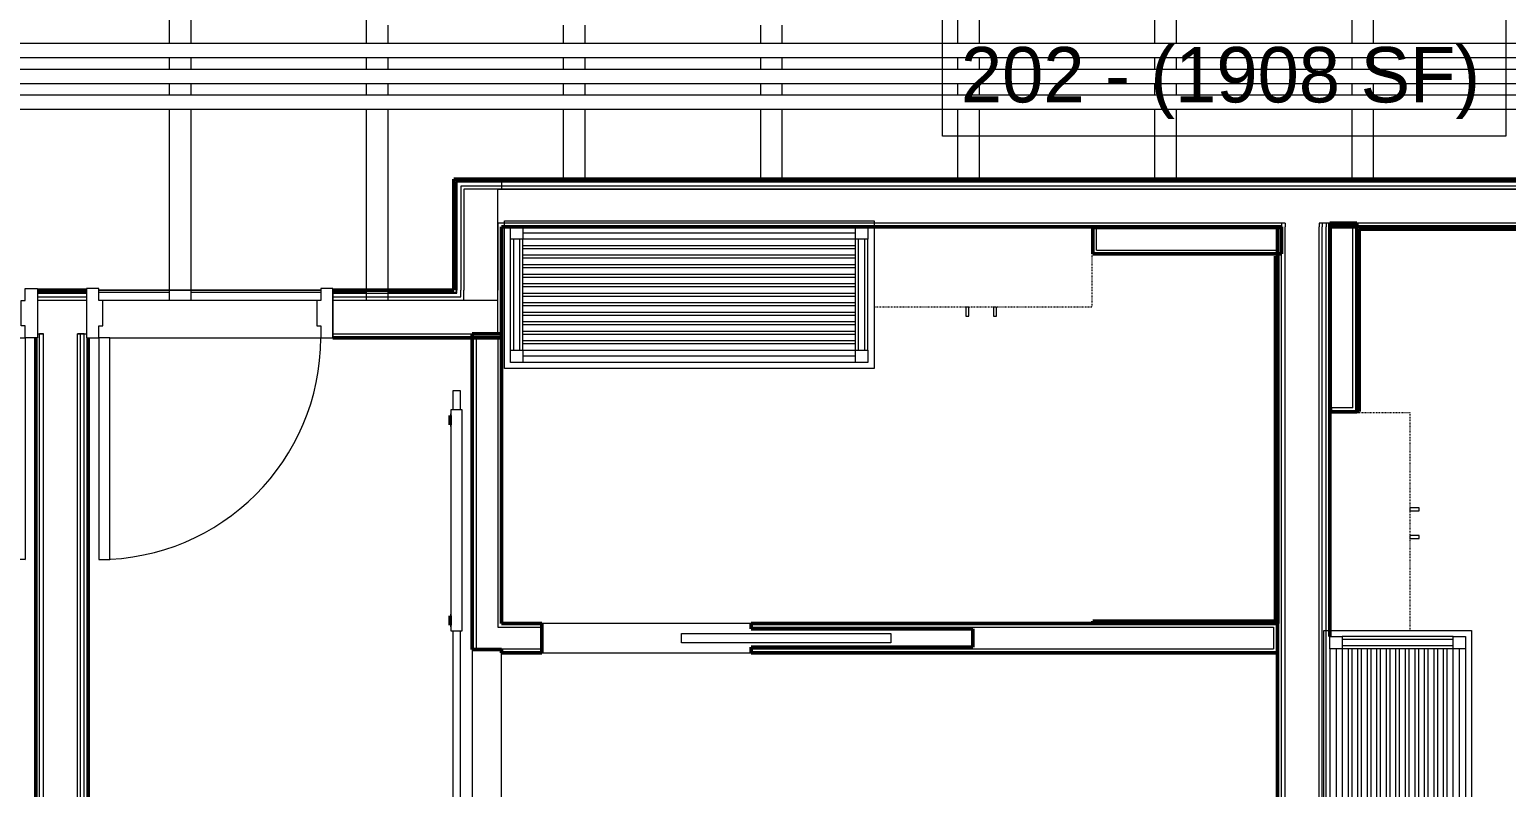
# Model space of a CAD drawing. Header units: inches. Extents: x -4218 to -1830, y 9767 to 12426.
# Drawn here: x -3142.4 to -2902.6, y 10282.4 to 10405.5 of the extents above; entities that cross this region are included whole.
import ezdxf

# ---------------------------------------------------------------- set-up
doc = ezdxf.new("R2010")
doc.units = ezdxf.units.IN
doc.header["$MEASUREMENT"] = 0
doc.linetypes.add('Dash', pattern=[0.25, 0.125, -0.125])
for name, color, linetype, lineweight in [('0-1', 7, 'Continuous', 5), ('0-2', 10, 'Continuous', 9), ('A-AREA-IDEN', 2, 'Continuous', 9), ('A-DOOR-1', 10, 'Continuous', 9), ('A-DOOR-2', 50, 'Continuous', 20), ('A-DOOR-4', 7, 'Continuous', 50), ('A-DOOR-FRAM-3', 50, 'Continuous', 20), ('A-FLOR-3', 192, 'Continuous', 9), ('A-WALL-1', 7, 'Continuous', 50), ('A-WALL-2', 250, 'Continuous', 13), ('A-WALL-3', 10, 'Continuous', 9), ('A-WALL-4', 252, 'Continuous', 9), ('I-WALL-1', 7, 'Continuous', 50), ('I-WALL-2', 10, 'Continuous', 9), ('I-WALL-3', 252, 'Continuous', 9), ('I-WALL-4', 253, 'Continuous', 9), ('P-PIPE-1', 10, 'Continuous', 9), ('Q-CASE-1', 252, 'Continuous', 9), ('Q-CASE-2', 10, 'Continuous', 9), ('Q-CASE-4', 252, 'Dash', 9), ('Q-CASE-7', 10, 'Dash', 9), ('S-BEAM', 12, 'Continuous', 9)]:
    doc.layers.add(name, color=color, linetype=linetype, lineweight=lineweight)
doc.styles.add('Century Gothic', font='ufonts.com_century-gothic.ttf', dxfattribs={"height": 9})

# ---------------------------------------------------------------- blocks, each defined once
blk = doc.blocks.new('POCKET - FLUSH - 2-10 x 6-8-2882530-BACKGROUND - RCP - 2ND FLOOR')
at = {"layer": 'A-DOOR-2'}
for p, q in [((-39.67, -0.75), (-39.67, 0.75)), ((-39.67, 0.75), (-5.67, 0.75)), ((-5.67, 0.75), (-5.67, -0.75)), ((-5.67, -0.75), (-39.67, -0.75))]:
    blk.add_line(p, q, dxfattribs=at)
blk = doc.blocks.new('BARN - FLUSH - 3-0 x 7-0 BARN DOOR-2961666-BACKGROUND - RCP - 2ND FLOOR')
at = {"layer": 'A-DOOR-1'}
for p, q in [((-57, -4.32), (-60, -4.32)), ((-60, -4.32), (-60, -4.95)), ((-57, -5.82), (-57, -4.07)), ((-57, -4.07), (-21, -4.07)), ((-21, -4.07), (-21, -5.82)), ((21, -4.32), (-21, -4.32)), ((21, -4.95), (21, -4.32)), ((-60, -4.95), (-60, -5.57)), ((-60, -5.57), (-57, -5.57)), ((-21, -5.82), (-57, -5.82)), ((-21, -5.57), (21, -5.57)), ((21, -5.57), (21, -4.95))]:
    blk.add_line(p, q, dxfattribs=at)
at = {"layer": 'A-DOOR-4'}
for p, q in [((-56, -6), (-56, -5.82)), ((-54.5, -6), (-56, -6)), ((-54.5, -5.82), (-54.5, -6)), ((-23.5, -6), (-23.5, -5.82)), ((-22, -6), (-23.5, -6)), ((-22, -5.82), (-22, -6))]:
    blk.add_line(p, q, dxfattribs=at)
blk = doc.blocks.new('Bath Vanity - Bath Vanity 60_-3150019-BACKGROUND - RCP - 2ND FLOOR')
at = {"layer": 'Q-CASE-1'}
for p, q in [((-29.26, 0), (-29.26, 0.99)), ((30.74, 0.99), (30.74, 0.37)), ((30.74, 0.37), (30.74, 0)), ((30.74, 0), (-29.26, 0))]:
    blk.add_line(p, q, dxfattribs=at)
at = {"layer": 'Q-CASE-2'}
for p, q in [((-29.26, 0.99), (-29.26, 24)), ((-29.26, 24), (30.74, 24)), ((30.74, 24), (30.74, 0.99)), ((-28.26, 21), (-28.26, 23)), ((-28.26, 23), (-26.26, 23)), ((-26.26, 23), (27.74, 23)), ((-26.26, 23), (-26.26, 21)), ((-26.26, 22), (27.74, 22)), ((27.74, 21), (27.74, 23)), ((27.74, 23), (29.74, 23)), ((29.74, 23), (29.74, 21)), ((-28.26, 21), (-28.26, 3)), ((-26.26, 21), (-28.26, 21)), ((-27.76, 21), (-27.76, 3)), ((-26.76, 21), (-26.76, 3)), ((27.74, 21), (-26.26, 21)), ((-26.26, 21), (-26.26, 3)), ((-26.26, 20), (27.74, 20)), ((27.74, 19.45), (-26.26, 19.45)), ((27.74, 21), (27.74, 3)), ((29.74, 21), (27.74, 21)), ((28.24, 21), (28.24, 3)), ((29.24, 21), (29.24, 3)), ((29.74, 21), (29.74, 3)), ((-26.26, 18.45), (27.74, 18.45)), ((27.74, 17.91), (-26.26, 17.91)), ((-26.26, 16.91), (27.74, 16.91)), ((27.74, 16.36), (-26.26, 16.36)), ((-26.26, 15.36), (27.74, 15.36)), ((27.74, 14.82), (-26.26, 14.82)), ((-26.26, 13.82), (27.74, 13.82)), ((27.74, 13.27), (-26.26, 13.27)), ((-26.26, 12.27), (27.74, 12.27)), ((27.74, 11.73), (-26.26, 11.73)), ((-26.26, 10.73), (27.74, 10.73)), ((27.74, 10.18), (-26.26, 10.18)), ((-26.26, 9.18), (27.74, 9.18)), ((27.74, 8.64), (-26.26, 8.64)), ((-26.26, 7.64), (27.74, 7.64)), ((27.74, 7.09), (-26.26, 7.09)), ((-26.26, 6.09), (27.74, 6.09)), ((27.74, 5.55), (-26.26, 5.55)), ((-28.26, 1), (-28.26, 3)), ((-28.26, 3), (-26.26, 3)), ((-26.26, 4.55), (27.74, 4.55)), ((27.74, 4), (-26.26, 4)), ((-26.26, 3), (27.74, 3)), ((-26.26, 3), (-26.26, 1)), ((27.74, 1), (27.74, 3)), ((27.74, 3), (29.74, 3)), ((29.74, 3), (29.74, 1)), ((-26.26, 1), (-28.26, 1)), ((-26.26, 2), (27.74, 2)), ((-26.26, 1), (27.74, 1)), ((29.74, 1), (27.74, 1))]:
    blk.add_line(p, q, dxfattribs=at)
blk = doc.blocks.new('Bath Vanity - Bath Vanity 60_-V79-BACKGROUND - RCP - 2ND FLOOR')
at = {"layer": 'Q-CASE-1'}
for p, q in [((-29.26, 0), (-29.26, 1)), ((30.74, 1), (30.74, 0)), ((30.74, 0), (-29.26, 0))]:
    blk.add_line(p, q, dxfattribs=at)
at = {"layer": 'Q-CASE-2'}
for p, q in [((-29.26, 1), (-29.26, 24)), ((-29.26, 24), (30.74, 24)), ((30.74, 24), (30.74, 1)), ((-28.26, 21), (-28.26, 23)), ((-28.26, 23), (-26.26, 23)), ((-26.26, 23), (27.74, 23)), ((-26.26, 23), (-26.26, 21)), ((-26.26, 22), (27.74, 22)), ((27.74, 21), (27.74, 23)), ((27.74, 23), (29.74, 23)), ((29.74, 23), (29.74, 21)), ((-28.26, 21), (-28.26, 3)), ((-26.26, 21), (-28.26, 21)), ((-27.76, 21), (-27.76, 3)), ((-26.76, 21), (-26.76, 3)), ((27.74, 21), (-26.26, 21)), ((-26.26, 21), (-26.26, 3)), ((-26.26, 20), (27.74, 20)), ((27.74, 19.45), (-26.26, 19.45)), ((27.74, 21), (27.74, 3)), ((29.74, 21), (27.74, 21)), ((28.24, 21), (28.24, 3)), ((29.24, 21), (29.24, 3)), ((29.74, 21), (29.74, 3)), ((-26.26, 18.45), (27.74, 18.45)), ((27.74, 17.91), (-26.26, 17.91)), ((-26.26, 16.91), (27.74, 16.91)), ((27.74, 16.36), (-26.26, 16.36)), ((-26.26, 15.36), (27.74, 15.36)), ((27.74, 14.82), (-26.26, 14.82)), ((-26.26, 13.82), (27.74, 13.82)), ((27.74, 13.27), (-26.26, 13.27)), ((-26.26, 12.27), (27.74, 12.27)), ((27.74, 11.73), (-26.26, 11.73)), ((-26.26, 10.73), (27.74, 10.73)), ((27.74, 10.18), (-26.26, 10.18)), ((-26.26, 9.18), (27.74, 9.18)), ((27.74, 8.64), (-26.26, 8.64)), ((-26.26, 7.64), (27.74, 7.64)), ((27.74, 7.09), (-26.26, 7.09)), ((-26.26, 6.09), (27.74, 6.09)), ((27.74, 5.55), (-26.26, 5.55)), ((-28.26, 1), (-28.26, 3)), ((-28.26, 3), (-26.26, 3)), ((-26.26, 4.55), (27.74, 4.55)), ((27.74, 4), (-26.26, 4)), ((-26.26, 3), (27.74, 3)), ((-26.26, 3), (-26.26, 1)), ((27.74, 1), (27.74, 3)), ((27.74, 3), (29.74, 3)), ((29.74, 3), (29.74, 1)), ((-26.26, 1), (-28.26, 1)), ((-26.26, 2), (27.74, 2)), ((-26.26, 1), (27.74, 1)), ((29.74, 1), (27.74, 1))]:
    blk.add_line(p, q, dxfattribs=at)
blk = doc.blocks.new('300 Series Wall Hung Cabinet_326 - 36_-V93-BACKGROUND - RCP - 2ND FLOOR')
at = {"layer": 'Q-CASE-2'}
for p, q in [((-2.01, 14.69), (-2.5, 14.69)), ((-2.5, 14.69), (-2.5, 13.19)), ((-2.01, 13.19), (-2.01, 14.69)), ((2.49, 14.69), (2, 14.69)), ((2, 14.69), (2, 13.19)), ((2.49, 13.19), (2.49, 14.69)), ((-2.5, 13.19), (-2.01, 13.19)), ((2, 13.19), (2.49, 13.19))]:
    blk.add_line(p, q, dxfattribs=at)
at = {"layer": 'Q-CASE-7'}
for p, q in [((-18, 0.19), (-18, 13.19)), ((-18, 13.19), (17.37, 13.19)), ((17.37, 0.19), (-18, 0.19))]:
    blk.add_line(p, q, dxfattribs=at)
blk = doc.blocks.new('300 Series Wall Hung Cabinet_326 - 36_-V89-BACKGROUND - RCP - 2ND FLOOR')
at = {"layer": 'Q-CASE-2'}
for p, q in [((-2.01, 14.69), (-2.5, 14.69)), ((-2.5, 14.69), (-2.5, 13.19)), ((-2.01, 13.19), (-2.01, 14.69)), ((2.49, 14.69), (2, 14.69)), ((2, 14.69), (2, 13.19)), ((2.49, 13.19), (2.49, 14.69)), ((-2.5, 13.19), (-2.01, 13.19)), ((2, 13.19), (2.49, 13.19))]:
    blk.add_line(p, q, dxfattribs=at)
at = {"layer": 'Q-CASE-4'}
blk.add_line((17.37, 0.19), (-18, 0.19), dxfattribs=at)
at = {"layer": 'Q-CASE-7'}
for p, q in [((-18, 0.19), (-18, 13.19)), ((-18, 13.19), (17.37, 13.19))]:
    blk.add_line(p, q, dxfattribs=at)
blk = doc.blocks.new('CTR - 1st Phase - Unit Layouts_rvt-1-BACKGROUND - RCP - 2ND FLOOR')
at = {"layer": 'A-WALL-1'}
for p, q in [((-2969.77, 10373.16), (-2969.77, 10373.41)), ((-2969.77, 10373.41), (-2939.15, 10373.41)), ((-2969.77, 10369.66), (-2969.77, 10373.16)), ((-2939.15, 10373.41), (-2939.15, 10373.16)), ((-2939.15, 10373.16), (-2939.15, 10369.66)), ((-2931.27, 10343.41), (-2931.27, 10374.04)), ((-2931.27, 10374.04), (-2931.02, 10374.04)), ((-2931.02, 10374.04), (-2927.52, 10374.04)), ((-2927.52, 10374.04), (-2926.9, 10374.04)), ((-2926.9, 10374.04), (-2926.9, 10343.41)), ((-2926.9, 10373.45), (-2866.9, 10373.45)), ((-2926.9, 10373.07), (-2926.9, 10373.45)), ((-2926.9, 10343.45), (-2926.9, 10373.07)), ((-2867.27, 10373.07), (-2926.52, 10373.07)), ((-2926.52, 10373.07), (-2926.52, 10343.45)), ((-2969.77, 10369.03), (-2969.77, 10369.66)), ((-2939.15, 10369.03), (-2969.77, 10369.03)), ((-2940.11, 10369.03), (-2939.74, 10369.03)), ((-2940.11, 10309.41), (-2940.11, 10368.66)), ((-2939.74, 10369.03), (-2939.74, 10309.03)), ((-2939.15, 10369.66), (-2939.15, 10369.03)), ((-3070.5, 10304.78), (-3070.5, 10356.05)), ((-3070.5, 10356.05), (-3069.87, 10356.05)), ((-3069.87, 10356.05), (-3066.37, 10356.05)), ((-3066.37, 10356.05), (-3065.75, 10356.05)), ((-3065.75, 10356.05), (-3065.75, 10309.03)), ((-2931.02, 10343.41), (-2931.27, 10343.41)), ((-2927.52, 10343.41), (-2931.02, 10343.41)), ((-2926.9, 10343.41), (-2927.52, 10343.41)), ((-2926.52, 10343.45), (-2926.9, 10343.45)), ((-3065.75, 10309.03), (-3059.23, 10309.03)), ((-3059.23, 10309.03), (-3059.23, 10304.28)), ((-3025.23, 10308.16), (-3025.23, 10309.03)), ((-3025.23, 10309.03), (-2939.77, 10309.03)), ((-2969.74, 10309.41), (-2940.11, 10309.41)), ((-2969.74, 10309.03), (-2969.74, 10309.41)), ((-2940.11, 10309.03), (-2969.74, 10309.03)), ((-2939.74, 10309.03), (-2940.11, 10309.03)), ((-2939.77, 10309.03), (-2939.77, 10308.41)), ((-2939.77, 10308.41), (-2939.77, 10304.91)), ((-2989.23, 10308.16), (-3025.23, 10308.16)), ((-2989.23, 10305.16), (-2989.23, 10308.16)), ((-3065.75, 10304.78), (-3070.5, 10304.78)), ((-3065.75, 10304.28), (-3065.75, 10304.78)), ((-3059.23, 10304.28), (-3065.75, 10304.28)), ((-3025.23, 10304.28), (-3025.23, 10305.16)), ((-3025.23, 10305.16), (-2989.23, 10305.16)), ((-2939.77, 10304.28), (-3025.23, 10304.28)), ((-2939.77, 10304.91), (-2939.77, 10304.28))]:
    blk.add_line(p, q, dxfattribs=at)
at = {"layer": 'A-WALL-2'}
for p, q in [((-2969.15, 10373.16), (-2969.77, 10373.16)), ((-2969.77, 10373.16), (-2969.15, 10373.16)), ((-2969.15, 10369.66), (-2969.15, 10373.16)), ((-2969.15, 10373.16), (-2939.77, 10373.16)), ((-2939.77, 10373.16), (-2939.77, 10369.66)), ((-2939.15, 10373.16), (-2939.77, 10373.16)), ((-2939.77, 10373.16), (-2939.15, 10373.16)), ((-2931.02, 10374.04), (-2931.02, 10373.41)), ((-2931.02, 10373.41), (-2931.02, 10374.04)), ((-2931.02, 10373.41), (-2927.52, 10373.41)), ((-2931.02, 10344.04), (-2931.02, 10373.41)), ((-2927.52, 10344.04), (-2927.52, 10373.41)), ((-2969.15, 10369.66), (-2939.77, 10369.66)), ((-3069.87, 10355.43), (-3069.87, 10304.78)), ((-3069.87, 10355.43), (-3066.37, 10355.43)), ((-3066.37, 10355.43), (-3066.37, 10308.41)), ((-2931.02, 10344.04), (-2931.02, 10343.41)), ((-2927.52, 10344.04), (-2931.02, 10344.04)), ((-2931.02, 10343.41), (-2931.02, 10344.04)), ((-3066.37, 10308.41), (-3065.75, 10308.41)), ((-3065.75, 10308.41), (-3059.23, 10308.41)), ((-3025.23, 10308.41), (-2940.4, 10308.41)), ((-2940.4, 10308.41), (-2940.4, 10304.91)), ((-3066.37, 10304.91), (-3066.37, 10304.78)), ((-3066.37, 10304.91), (-3065.75, 10304.91)), ((-3065.75, 10304.91), (-3059.23, 10304.91)), ((-3025.23, 10304.91), (-2940.4, 10304.91))]:
    blk.add_line(p, q, dxfattribs=at)
at = {"layer": 'A-WALL-3'}
for p, q in [((-3025.23, 10309.03), (-3059.23, 10309.03)), ((-3070.5, 10304.78), (-3070.5, 10268.78)), ((-3065.75, 10268.78), (-3065.75, 10304.28)), ((-3059.23, 10304.28), (-3025.23, 10304.28))]:
    blk.add_line(p, q, dxfattribs=at)
at = {"layer": 'A-WALL-4'}
for p, q in [((-3059.23, 10304.28), (-3059.23, 10309.03)), ((-3025.23, 10309.03), (-3025.23, 10308.16)), ((-3025.23, 10308.16), (-2989.23, 10308.16)), ((-2989.23, 10308.16), (-2989.23, 10305.16)), ((-3070.5, 10304.78), (-3065.75, 10304.78)), ((-3065.75, 10304.28), (-3065.75, 10304.78)), ((-2989.23, 10305.16), (-3025.23, 10305.16)), ((-3025.23, 10305.16), (-3025.23, 10304.28))]:
    blk.add_line(p, q, dxfattribs=at)
at = {"layer": '0-2'}
for name, p, rotation in [('Bath Vanity - Bath Vanity 60_-3150019-BACKGROUND - RCP - 2ND FLOOR', (-3034.54, 10374.41), 180), ('300 Series Wall Hung Cabinet_326 - 36_-V93-BACKGROUND - RCP - 2ND FLOOR', (-2987.9, 10373.59), 180), ('BARN - FLUSH - 3-0 x 7-0 BARN DOOR-2961666-BACKGROUND - RCP - 2ND FLOOR', (-3068.12, 10286.78), 269.9999999999471), ('300 Series Wall Hung Cabinet_326 - 36_-V89-BACKGROUND - RCP - 2ND FLOOR', (-2931.46, 10325.29), 269.9999999999618), ('POCKET - FLUSH - 2-10 x 6-8-2882530-BACKGROUND - RCP - 2ND FLOOR', (-3042.23, 10306.66), 180), ('Bath Vanity - Bath Vanity 60_-V79-BACKGROUND - RCP - 2ND FLOOR', (-2932.27, 10278.65), 270.0000000001045)]:
    blk.add_blockref(name, p, dxfattribs=dict(at, rotation=rotation))
blk = doc.blocks.new('HOLLOW METAL - UNIT DOOR-2191978-BACKGROUND - RCP - 2ND FLOOR')
at = {"layer": 'A-DOOR-1'}
blk.add_arc((18, 4.125), 36, 90, 180, dxfattribs=at)
at = {"layer": 'A-DOOR-2'}
for p, q in [((18, 40.125), (16.25, 40.125)), ((16.25, 40.125), (16.25, 4.125)), ((18, 4.125), (18, 40.125)), ((16.25, 4.125), (18, 4.125))]:
    blk.add_line(p, q, dxfattribs=at)
at = {"layer": 'A-DOOR-FRAM-3'}
for p, q in [((-18, 4.125), (-20, 4.125)), ((-20, 4.125), (-20, -3.875)), ((-18, 2.1875), (-18, 4.125)), ((18, 4.125), (18, 2.1875)), ((20, 4.125), (18, 4.125)), ((20, -3.875), (20, 4.125)), ((-17.375, 2.1875), (-18, 2.1875)), ((-17.375, -1.9375), (-17.375, 2.1875)), ((18, 2.1875), (17.375, 2.1875)), ((17.375, 2.1875), (17.375, -1.9375)), ((-18, -3.875), (-18, -1.9375)), ((-18, -1.9375), (-17.375, -1.9375)), ((17.375, -1.9375), (18, -1.9375)), ((18, -1.9375), (18, -3.875)), ((-20, -3.875), (-18, -3.875)), ((18, -3.875), (20, -3.875))]:
    blk.add_line(p, q, dxfattribs=at)
blk = doc.blocks.new('HOLLOW METAL - UNIT DOOR-2191977-BACKGROUND - RCP - 2ND FLOOR')
at = {"layer": 'A-DOOR-1'}
blk.add_arc((18, -4.125), 36, 180, 270, dxfattribs=at)
at = {"layer": 'A-DOOR-2'}
for p, q in [((16.25, -4.125), (18, -4.125)), ((16.25, -40.125), (16.25, -4.125)), ((18, -4.125), (18, -40.125)), ((18, -40.125), (16.25, -40.125))]:
    blk.add_line(p, q, dxfattribs=at)
at = {"layer": 'A-DOOR-FRAM-3'}
for p, q in [((-20, 3.875), (-18, 3.875)), ((-20, -4.125), (-20, 3.875)), ((-18, 3.875), (-18, 1.9375)), ((18, 3.875), (20, 3.875)), ((18, 1.9375), (18, 3.875)), ((20, 3.875), (20, -4.125)), ((-18, 1.9375), (-17.375, 1.9375)), ((-17.375, 1.9375), (-17.375, -2.1875)), ((17.375, 1.9375), (18, 1.9375)), ((17.375, -2.1875), (17.375, 1.9375)), ((-18, -2.1875), (-18, -4.125)), ((-17.375, -2.1875), (-18, -2.1875)), ((18, -2.1875), (17.375, -2.1875)), ((18, -4.125), (18, -2.1875)), ((-18, -4.125), (-20, -4.125)), ((20, -4.125), (18, -4.125))]:
    blk.add_line(p, q, dxfattribs=at)
blk = doc.blocks.new('CTR - 1st Phase - Common Walls_rvt-1-BACKGROUND - RCP - 2ND FLOOR')
at = {"layer": 'A-WALL-2'}
for p, q in [((-3072.37, 10380.66), (-3073, 10380.66)), ((-3073, 10380.66), (-3073, 10363.16)), ((-3065.75, 10380.66), (-3072.37, 10380.66)), ((-2805.27, 10380.66), (-3065.75, 10380.66)), ((-3071.87, 10380.04), (-3072.37, 10380.04)), ((-3072.37, 10380.04), (-3072.37, 10363.16)), ((-3065.75, 10380.04), (-3071.87, 10380.04)), ((-3066.37, 10379.54), (-3071.87, 10379.54)), ((-3071.87, 10379.54), (-3071.87, 10363.16)), ((-3065.75, 10379.54), (-3066.37, 10379.54)), ((-2805.27, 10380.04), (-3065.75, 10380.04)), ((-2805.27, 10379.54), (-3065.75, 10379.54)), ((-3065.75, 10374.04), (-3066.37, 10374.04)), ((-3066.37, 10374.04), (-3066.37, 10363.16)), ((-2939.15, 10374.04), (-3065.75, 10374.04)), ((-2939.15, 10374.04), (-2939.15, 10373.41)), ((-2938.52, 10374.04), (-2939.15, 10374.04)), ((-2938.52, 10374.04), (-2939.15, 10374.04)), ((-2939.15, 9988.44), (-2939.15, 10373.41)), ((-2938.52, 10374.04), (-2938.52, 10373.41)), ((-2938.52, 9988.44), (-2938.52, 10373.41)), ((-2933.02, 10374.04), (-2933.02, 10373.41)), ((-2932.52, 10374.04), (-2933.02, 10374.04)), ((-2932.52, 10374.04), (-2933.02, 10374.04)), ((-2933.02, 9988.44), (-2933.02, 10373.41)), ((-2932.52, 10374.04), (-2932.52, 10373.41)), ((-2931.9, 10374.04), (-2932.52, 10374.04)), ((-2931.9, 10374.04), (-2932.52, 10374.04)), ((-2932.52, 9988.44), (-2932.52, 10373.41)), ((-2931.9, 10374.04), (-2931.9, 10373.41)), ((-2805.27, 10374.04), (-2931.9, 10374.04)), ((-2931.9, 9988.44), (-2931.9, 10373.41)), ((-3141.12, 10362.66), (-3133.12, 10362.66)), ((-3141.12, 10362.04), (-3133.12, 10362.04)), ((-3141.12, 10361.54), (-3133.12, 10361.54)), ((-3093.12, 10362.66), (-3073, 10362.66)), ((-3093.12, 10362.04), (-3072.37, 10362.04)), ((-3093.12, 10361.54), (-3071.87, 10361.54)), ((-3073, 10362.66), (-3073, 10363.16)), ((-3072.37, 10362.66), (-3072.37, 10363.16)), ((-3072.37, 10362.04), (-3072.37, 10362.66)), ((-3071.87, 10362.04), (-3071.87, 10363.16)), ((-3071.87, 10361.54), (-3071.87, 10362.04)), ((-3066.37, 10361.54), (-3066.37, 10363.16)), ((-3066.37, 10356.04), (-3066.37, 10361.54)), ((-3141.12, 10356.04), (-3140.75, 10356.04)), ((-3140.75, 10355.41), (-3140.75, 10356.04)), ((-3140.12, 10356.04), (-3140.75, 10356.04)), ((-3140.75, 10356.04), (-3140.12, 10356.04)), ((-3140.75, 9988.44), (-3140.75, 10355.41)), ((-3140.12, 10355.41), (-3140.12, 10356.04)), ((-3140.12, 9988.44), (-3140.12, 10355.41)), ((-3134.62, 10355.41), (-3134.62, 10356.04)), ((-3134.12, 10356.04), (-3134.62, 10356.04)), ((-3134.62, 10356.04), (-3134.12, 10356.04)), ((-3134.62, 9988.44), (-3134.62, 10355.41)), ((-3134.12, 10355.41), (-3134.12, 10356.04)), ((-3133.5, 10356.04), (-3134.12, 10356.04)), ((-3134.12, 10356.04), (-3133.5, 10356.04)), ((-3134.12, 9988.44), (-3134.12, 10355.41)), ((-3133.5, 10355.41), (-3133.5, 10356.04)), ((-3133.5, 10356.04), (-3133.12, 10356.04)), ((-3133.5, 9988.44), (-3133.5, 10355.41)), ((-3093.12, 10356.04), (-3066.37, 10356.04))]:
    blk.add_line(p, q, dxfattribs=at)
at = {"layer": 'I-WALL-1'}
for p, q in [((-3073.5, 10363.16), (-3073.5, 10381.16)), ((-3073.5, 10381.16), (-3073, 10381.16)), ((-3073, 10381.16), (-3065.75, 10381.16)), ((-3065.75, 10381.16), (-2805.27, 10381.16)), ((-2939.77, 10373.41), (-3065.75, 10373.41)), ((-3065.75, 10373.41), (-3065.75, 10363.16)), ((-2939.77, 9988.44), (-2939.77, 10373.41)), ((-2931.27, 10373.41), (-2931.27, 10306.91)), ((-2805.27, 10373.41), (-2931.27, 10373.41)), ((-3141.12, 10363.16), (-3133.12, 10363.16)), ((-3093.12, 10363.16), (-3073.5, 10363.16)), ((-3065.75, 10363.16), (-3065.75, 10356.04)), ((-3141.37, 9988.44), (-3141.37, 10355.41)), ((-3132.87, 10355.41), (-3132.87, 9988.44)), ((-3065.75, 10355.41), (-3093.12, 10355.41)), ((-3065.75, 10356.04), (-3065.75, 10355.41))]:
    blk.add_line(p, q, dxfattribs=at)
at = {"layer": 'I-WALL-2'}
for p, q in [((-3095.12, 10363.16), (-3131.12, 10363.16)), ((-3129.37, 10355.41), (-3095.12, 10355.41))]:
    blk.add_line(p, q, dxfattribs=at)
at = {"layer": 'I-WALL-3'}
for p, q in [((-3073.5, 10363.16), (-3073.5, 10381.16)), ((-3065.75, 10381.16), (-3073.5, 10381.16)), ((-3065.75, 10381.16), (-2805.27, 10381.16)), ((-3141.12, 10363.16), (-3133.12, 10363.16)), ((-3131.12, 10363.16), (-3095.12, 10363.16)), ((-3093.12, 10363.16), (-3073.5, 10363.16))]:
    blk.add_line(p, q, dxfattribs=at)
at = {"layer": 'I-WALL-4'}
for p, q in [((-3065.75, 10381.16), (-3065.75, 10379.54)), ((-3065.75, 10381.16), (-3065.75, 10379.54)), ((-3093.12, 10363.16), (-3093.12, 10355.41)), ((-3141.37, 10355.41), (-3141.12, 10355.41)), ((-3133.12, 10355.41), (-3132.87, 10355.41))]:
    blk.add_line(p, q, dxfattribs=at)
at = {"layer": 'P-PIPE-1'}
for p, q in [((-3435.32, 10403.25), (-2798.23, 10403.25)), ((-2798.23, 10400.87), (-3435.32, 10400.87)), ((-3435.32, 10399.01), (-2798.23, 10399.01)), ((-2798.23, 10396.63), (-3435.32, 10396.63)), ((-3435.32, 10394.88), (-2798.23, 10394.88)), ((-2798.23, 10392.5), (-3435.32, 10392.5))]:
    blk.add_line(p, q, dxfattribs=at)
at = {"layer": '0-2'}
blk.add_blockref('HOLLOW METAL - UNIT DOOR-2191977-BACKGROUND - RCP - 2ND FLOOR', (-3161.12, 10359.54), dxfattribs=at)
at = {"layer": '0-2', "rotation": 180}
blk.add_blockref('HOLLOW METAL - UNIT DOOR-2191978-BACKGROUND - RCP - 2ND FLOOR', (-3113.12, 10359.54), dxfattribs=at)
blk = doc.blocks.new('Dimension Lumber - LVL - 3_5X5_5-V214-BACKGROUND - RCP - 2ND FLOOR')
at = {"layer": 'S-BEAM'}
for p, q in [((-43.78, 1.75), (-42.15, 1.75)), ((-42.15, 1.75), (-12.81, 1.75)), ((-10.44, 1.75), (-8.68, 1.75)), ((-6.31, 1.75), (-4.44, 1.75)), ((-2.07, 1.75), (45.1, 1.75)), ((45.1, 1.75), (45.37, 1.75)), ((45.37, -1.75), (45.37, 1.75)), ((-43.78, -1.75), (-42.15, -1.75)), ((-42.15, -1.75), (-12.81, -1.75)), ((-10.44, -1.75), (-8.68, -1.75)), ((-6.31, -1.75), (-4.44, -1.75)), ((-2.07, -1.75), (45.1, -1.75)), ((45.1, -1.75), (45.37, -1.75))]:
    blk.add_line(p, q, dxfattribs=at)
blk = doc.blocks.new('Dimension Lumber - LVL - 3_5X5_5-2690764-BACKGROUND - RCP - 2ND FLOOR')
at = {"layer": 'S-BEAM'}
for p, q in [((-54.25, 1.75), (-52.63, 1.75)), ((-52.63, 1.75), (-23.29, 1.75)), ((-20.91, 1.75), (-19.16, 1.75)), ((-16.78, 1.75), (-14.92, 1.75)), ((-12.54, 1.75), (34.63, 1.75)), ((34.63, 1.75), (36.25, 1.75)), ((-54.25, -1.75), (-52.63, -1.75)), ((-52.63, -1.75), (-23.29, -1.75)), ((-20.91, -1.75), (-19.16, -1.75)), ((-16.78, -1.75), (-14.92, -1.75)), ((-12.54, -1.75), (-9.6, -1.75)), ((54.01, -1.75), (54.25, -1.75))]:
    blk.add_line(p, q, dxfattribs=at)
blk = doc.blocks.new('Dimension Lumber - LVL - 3_5X5_5-2690763-BACKGROUND - RCP - 2ND FLOOR')
at = {"layer": 'S-BEAM'}
for p, q in [((-45.37, 1.75), (-45.37, -1.75)), ((-45.37, 1.75), (-45.1, 1.75)), ((-45.1, 1.75), (-33.76, 1.75)), ((-31.39, 1.75), (-29.63, 1.75)), ((-27.26, 1.75), (-25.39, 1.75)), ((-23.02, 1.75), (-20.07, 1.75)), ((43.53, 1.75), (43.78, 1.75)), ((-45.37, -1.75), (-45.1, -1.75)), ((-45.1, -1.75), (-33.76, -1.75)), ((-31.39, -1.75), (-29.63, -1.75)), ((-27.26, -1.75), (-25.39, -1.75)), ((-23.02, -1.75), (-20.07, -1.75)), ((43.53, -1.75), (43.78, -1.75))]:
    blk.add_line(p, q, dxfattribs=at)
blk = doc.blocks.new('Dimension Lumber - LVL - 3_5X5_5-2690765-BACKGROUND - RCP - 2ND FLOOR')
at = {"layer": 'S-BEAM'}
for p, q in [((-34.9, 1.75), (-34.9, -1.75)), ((-34.9, 1.75), (-34.62, 1.75)), ((-34.62, 1.75), (-23.29, 1.75)), ((-20.91, 1.75), (-19.16, 1.75)), ((-16.78, 1.75), (-14.92, 1.75)), ((-12.54, 1.75), (-9.6, 1.75)), ((33.38, 1.75), (34.38, 1.75)), ((34.38, 1.75), (34.63, 1.75)), ((34.63, 1.75), (34.9, 1.75)), ((34.9, -1.75), (34.9, 1.75)), ((-34.9, -1.75), (-34.62, -1.75)), ((-34.62, -1.75), (-23.29, -1.75)), ((-20.91, -1.75), (-19.16, -1.75)), ((-16.78, -1.75), (-14.92, -1.75)), ((-12.54, -1.75), (-9.6, -1.75)), ((33.38, -1.75), (34.38, -1.75)), ((34.38, -1.75), (34.63, -1.75)), ((34.63, -1.75), (34.9, -1.75))]:
    blk.add_line(p, q, dxfattribs=at)
blk = doc.blocks.new('Dimension Lumber - LVL - 3_5X5_5-V215-BACKGROUND - RCP - 2ND FLOOR')
at = {"layer": 'S-BEAM'}
for p, q in [((-34.9, 1.75), (-34.9, -1.75)), ((-34.9, 1.75), (-34.63, 1.75)), ((-34.63, 1.75), (-23.29, 1.75)), ((-20.91, 1.75), (-19.16, 1.75)), ((-16.78, 1.75), (-14.92, 1.75)), ((-12.54, 1.75), (34.63, 1.75)), ((34.63, 1.75), (34.9, 1.75)), ((34.9, -1.75), (34.9, 1.75)), ((-34.9, -1.75), (-34.63, -1.75)), ((-34.63, -1.75), (-23.29, -1.75)), ((-20.91, -1.75), (-19.16, -1.75)), ((-16.78, -1.75), (-14.92, -1.75)), ((-12.54, -1.75), (34.63, -1.75)), ((34.63, -1.75), (34.9, -1.75))]:
    blk.add_line(p, q, dxfattribs=at)
blk = doc.blocks.new('Dimension Lumber - LVL - 3_5X5_5-V217-BACKGROUND - RCP - 2ND FLOOR')
at = {"layer": 'S-BEAM'}
for p, q in [((-34.9, 1.75), (-34.9, -1.75)), ((-34.86, 1.75), (-34.62, 1.75)), ((-34.62, 1.75), (-23.29, 1.75)), ((-20.91, 1.75), (-19.16, 1.75)), ((-16.78, 1.75), (-14.92, 1.75)), ((-12.54, 1.75), (34.63, 1.75)), ((34.63, 1.75), (34.9, 1.75)), ((34.9, -1.75), (34.9, 1.75)), ((-34.9, -1.75), (-34.62, -1.75)), ((-34.62, -1.75), (-23.29, -1.75)), ((-20.91, -1.75), (-19.16, -1.75)), ((-16.78, -1.75), (-14.92, -1.75)), ((-12.54, -1.75), (34.63, -1.75)), ((34.63, -1.75), (34.9, -1.75))]:
    blk.add_line(p, q, dxfattribs=at)

msp = doc.modelspace()

# ---------------------------------------------------------------- linework, layer by layer
at = {"layer": 'A-AREA-IDEN', "flags": 128}
msp.add_lwpolyline([(-2994.18, 10409.63), (-2902.68, 10409.63), (-2902.68, 10388.13), (-2994.18, 10388.13)], close=True, dxfattribs=at)
at = {"layer": 'A-FLOR-3'}
for p, q in [((-2799.67, 10380.79), (-3073.12, 10380.79)), ((-3073.12, 10380.79), (-3073.12, 10362.79)), ((-3066.37, 10361.54), (-3066.37, 10379.54)), ((-3066.37, 10379.54), (-2799.15, 10379.54)), ((-3133.12, 10362.79), (-3141.12, 10362.79)), ((-3141.12, 10361.54), (-3133.12, 10361.54)), ((-3119.67, 10362.79), (-3131.12, 10362.79)), ((-3131.12, 10361.54), (-3095.12, 10361.54)), ((-3095.12, 10362.79), (-3116.17, 10362.79)), ((-3087.67, 10362.79), (-3093.12, 10362.79)), ((-3093.12, 10361.54), (-3066.37, 10361.54)), ((-3073.12, 10362.79), (-3084.17, 10362.79))]:
    msp.add_line(p, q, dxfattribs=at)

# ---------------------------------------------------------------- block references
at = {"layer": '0-1'}
for name in ['CTR - 1st Phase - Unit Layouts_rvt-1-BACKGROUND - RCP - 2ND FLOOR', 'CTR - 1st Phase - Common Walls_rvt-1-BACKGROUND - RCP - 2ND FLOOR']:
    msp.add_blockref(name, (0, 0), dxfattribs=at)
at = {"layer": 'S-BEAM'}
for name, p, rotation in [('Dimension Lumber - LVL - 3_5X5_5-2690764-BACKGROUND - RCP - 2ND FLOOR', (-3085.92, 10415.79), 90.00000000000071), ('Dimension Lumber - LVL - 3_5X5_5-2690763-BACKGROUND - RCP - 2ND FLOOR', (-3053.92, 10426.26), 90.00000000000064), ('Dimension Lumber - LVL - 3_5X5_5-V214-BACKGROUND - RCP - 2ND FLOOR', (-3117.92, 10405.31), 90.00000000000044), ('Dimension Lumber - LVL - 3_5X5_5-2690765-BACKGROUND - RCP - 2ND FLOOR', (-3021.92, 10415.79), 90.00000000000057), ('Dimension Lumber - LVL - 3_5X5_5-V215-BACKGROUND - RCP - 2ND FLOOR', (-2989.92, 10415.79), 90.00000000000057), ('Dimension Lumber - LVL - 3_5X5_5-V215-BACKGROUND - RCP - 2ND FLOOR', (-2957.92, 10415.79), 90.00000000000057), ('Dimension Lumber - LVL - 3_5X5_5-V217-BACKGROUND - RCP - 2ND FLOOR', (-2925.92, 10415.79), 90.00000000000057)]:
    msp.add_blockref(name, p, dxfattribs=dict(at, rotation=rotation))

# ---------------------------------------------------------------- texts
at = {"layer": 'A-AREA-IDEN', "insert": (-2991.18, 10402.63), "char_height": 9, "width": 103.323, "attachment_point": 1, "style": 'Century Gothic'}
msp.add_mtext('202 - (1908 SF)', dxfattribs=at)

doc.saveas('drawing.dxf')
